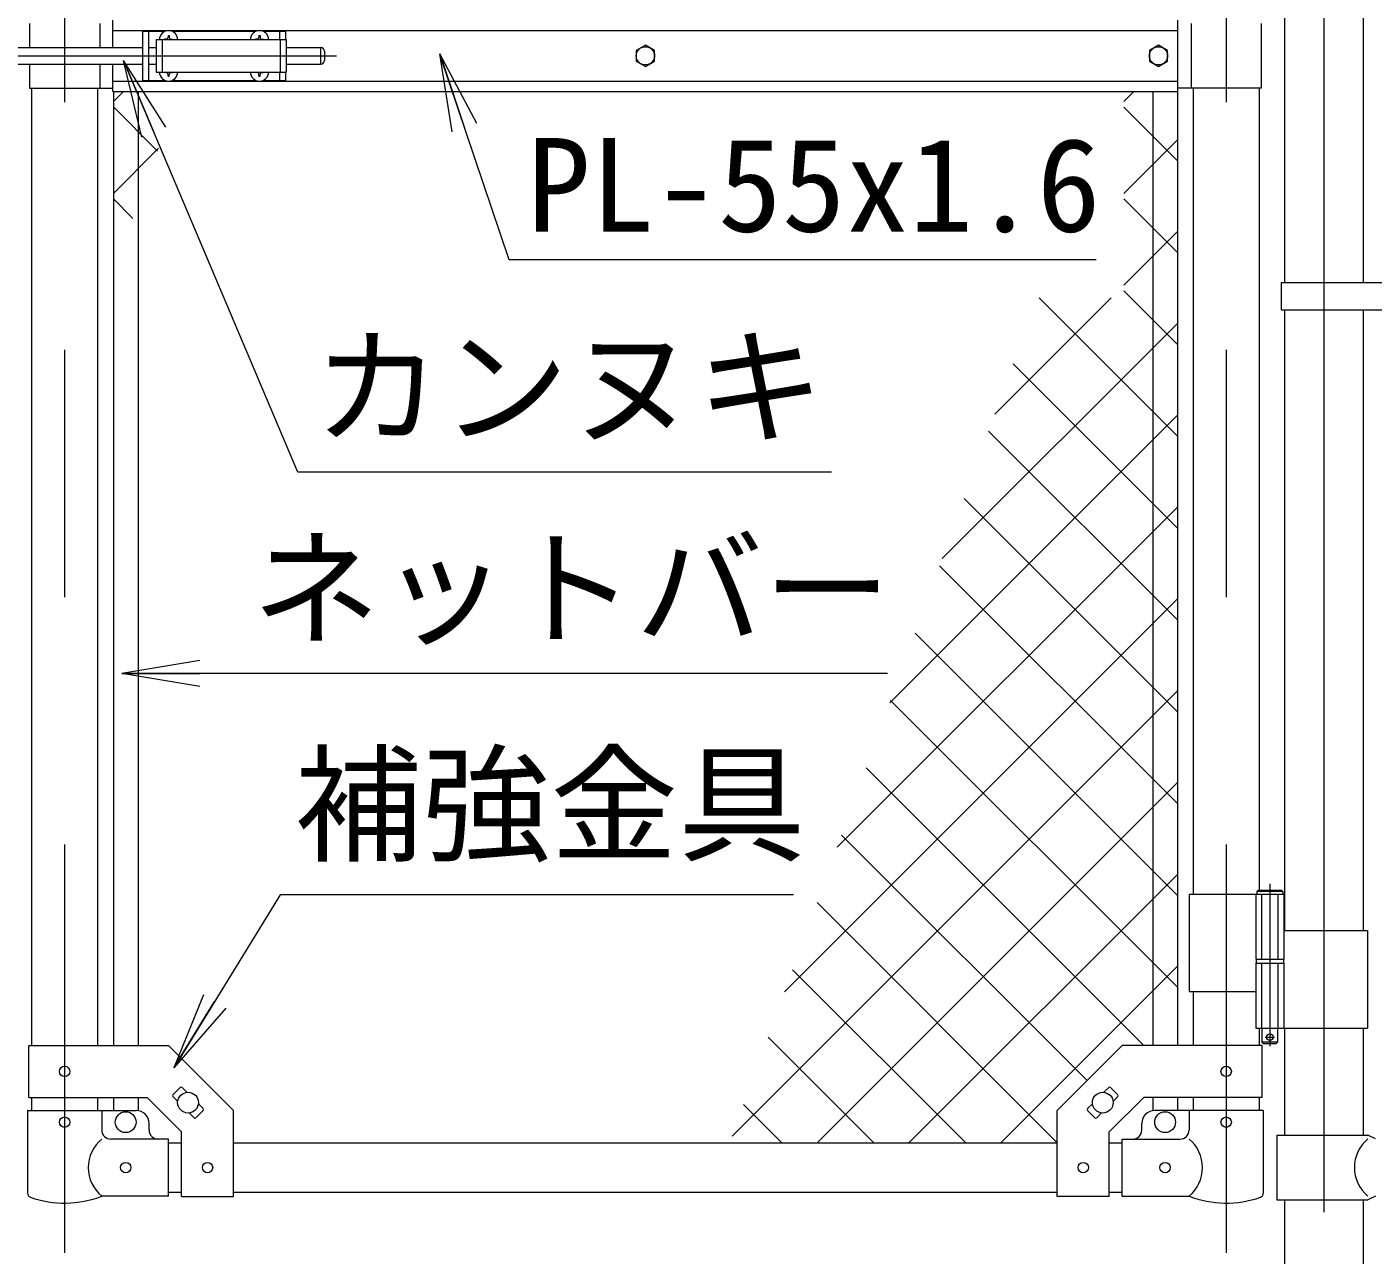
# Model space of a CAD drawing. Units: millimetres, scale not verified. Extents: x -6300 to 6300, y -4455 to 4455.
# Drawn here: x -3339 to -2303, y -639 to 307 of the extents above; entities that cross this region are included whole.
import ezdxf
from ezdxf.enums import TextEntityAlignment as Align

# ---------------------------------------------------------------- set-up
doc = ezdxf.new("R2010")
doc.units = ezdxf.units.MM
doc.header["$LTSCALE"] = 30
doc.linetypes.add('DASHED', pattern=[7.5, 6, -1.5])
doc.linetypes.add('USER1', pattern=[50.8, 31.75, -6.35, 6.35, -6.35])
for name, color, linetype, lineweight in [('0-1_D-BMK', 2, 'USER1', 13), ('0-2_D-STR1', 1, 'Continuous', 18), ('0-3_D-STR3', 3, 'Continuous', 13), ('0-8_0', 7, 'Continuous', 9), ('0-9_D-STR2', 7, 'Continuous', 9), ('0-A_D-STR-TXT', 7, 'Continuous', 9)]:
    doc.layers.add(name, color=color, linetype=linetype, lineweight=lineweight)
doc.styles.add('ＭＳ ゴシック', font='')
doc.styles.get('ＭＳ ゴシック').set_extended_font_data('MS Gothic')

# ---------------------------------------------------------------- blocks, each defined once
blk = doc.blocks.new('_Open')
at = {"layer": '0-8_0'}
blk.add_line((-30, 5), (0, 0), dxfattribs=at)
blk.add_lwpolyline([(-30, -5), (0, 0), (-30, 0)], dxfattribs=at)

msp = doc.modelspace()

# ---------------------------------------------------------------- linework, layer by layer
at = {"layer": '0-1_D-BMK'}
for p, q in [((-2340.76, 3394.82), (-2340.76, -1050.99)), ((-3310.11, 1201.31), (-3310.11, -637.08)), ((-2415.91, 1201.31), (-2415.91, -637.08)), ((-3440.81, 284.58), (-3100.81, 284.58)), ((-2382.35, -353), (-2382.35, -477.89)), ((-2385.98, -470.92), (-2378.73, -470.92))]:
    msp.add_line(p, q, dxfattribs=at)
at = {"layer": '0-2_D-STR1'}
for p, q in [((-2371.01, 779.08), (-2371.01, 110.08)), ((-2310.51, 779.08), (-2310.51, 110.08)), ((-3335.51, 259.58), (-3335.51, -477.37)), ((-3284.71, 259.58), (-3284.71, -477.37)), ((-2441.31, 259.58), (-2441.31, -360.92)), ((-2390.51, 259.58), (-2390.51, -357.92)), ((-2371.01, 89.08), (-2371.01, -388.92)), ((-2310.51, 89.08), (-2310.51, -388.92)), ((-2441.31, -435.92), (-2441.31, -477.37)), ((-2390.51, -463.92), (-2390.51, -477.37)), ((-2371.01, -463.92), (-2371.01, -546.32)), ((-2310.51, -463.92), (-2310.51, -546.32)), ((-3335.51, -517.37), (-3335.51, -527.42)), ((-3284.71, -517.37), (-3284.71, -527.42)), ((-2441.31, -517.37), (-2441.31, -527.42)), ((-2390.51, -517.37), (-2390.51, -527.42)), ((-3230.11, -552.42), (-3220.11, -552.42)), ((-3180.11, -552.42), (-2545.91, -552.42)), ((-2505.91, -552.42), (-2495.91, -552.42)), ((-3230.11, -590.42), (-3220.11, -590.42)), ((-3180.11, -590.42), (-2545.91, -590.42)), ((-2505.91, -590.42), (-2495.91, -590.42)), ((-2371.01, -596.32), (-2371.01, -1040.42)), ((-2310.51, -596.32), (-2310.51, -1040.42))]:
    msp.add_line(p, q, dxfattribs=at)
at = {"layer": '0-3_D-STR3'}
for p, q in [((-3273.01, 291.08), (-3273.01, 312.08)), ((-2453.01, 257.08), (-2453.01, 312.08)), ((-3337.11, 309.58), (-3337.11, 291.08)), ((-3283.11, 309.58), (-3283.11, 291.08)), ((-3273.01, 304.08), (-2453.01, 304.08)), ((-3250.11, 303.58), (-3250.11, 265.58)), ((-3250.11, 303.58), (-3232.71, 303.58)), ((-3245.61, 303.58), (-3245.61, 265.58)), ((-3227.51, 303.58), (-3162.71, 303.58)), ((-3157.51, 303.58), (-3140.11, 303.58)), ((-3144.61, 303.58), (-3144.61, 297.08)), ((-3140.11, 303.58), (-3140.11, 297.08)), ((-2442.91, 309.58), (-2442.91, 259.58)), ((-2388.91, 309.58), (-2388.91, 259.58)), ((-3373.46, 291.08), (-3250.11, 291.08)), ((-3245.61, 291.08), (-3239.61, 291.08)), ((-3239.61, 297.08), (-3239.61, 272.08)), ((-3239.61, 297.08), (-3139.61, 297.08)), ((-3231.96, 297.5), (-3233.26, 297.48)), ((-3233.26, 297.48), (-3233.26, 297.08)), ((-3230.51, 300.23), (-3230.53, 298.93)), ((-3230.51, 300.23), (-3229.72, 300.23)), ((-3229.72, 300.23), (-3229.69, 298.93)), ((-3161.96, 297.5), (-3163.26, 297.48)), ((-3163.26, 297.48), (-3163.26, 297.08)), ((-3160.51, 300.23), (-3160.53, 298.93)), ((-3160.51, 300.23), (-3159.72, 300.23)), ((-3159.72, 300.23), (-3159.69, 298.93)), ((-3158.26, 297.5), (-3156.96, 297.48)), ((-3156.96, 297.48), (-3156.96, 297.08)), ((-3139.61, 297.08), (-3139.61, 272.08)), ((-3139.61, 291.08), (-3113.11, 291.08)), ((-3113.11, 291.08), (-3113.11, 278.08)), ((-3110.11, 288.08), (-3110.11, 281.08)), ((-3373.46, 278.08), (-3250.11, 278.08)), ((-3337.11, 278.08), (-3337.11, 259.58)), ((-3283.11, 278.08), (-3283.11, 259.58)), ((-3273.01, 257.08), (-3273.01, 278.08)), ((-3245.61, 278.08), (-3239.61, 278.08)), ((-3239.61, 272.08), (-3139.61, 272.08)), ((-3233.26, 271.69), (-3233.26, 272.08)), ((-3231.96, 271.66), (-3233.26, 271.69)), ((-3230.51, 268.93), (-3230.53, 270.23)), ((-3229.72, 268.93), (-3229.69, 270.23)), ((-3228.26, 271.66), (-3226.96, 271.69)), ((-3226.96, 271.69), (-3226.96, 272.08)), ((-3163.26, 271.69), (-3163.26, 272.08)), ((-3161.96, 271.66), (-3163.26, 271.69)), ((-3160.51, 268.93), (-3160.53, 270.23)), ((-3159.72, 268.93), (-3159.69, 270.23)), ((-3158.26, 271.66), (-3156.96, 271.69)), ((-3156.96, 271.69), (-3156.96, 272.08)), ((-3144.61, 272.08), (-3144.61, 265.58)), ((-3140.11, 272.08), (-3140.11, 265.58)), ((-3139.61, 278.08), (-3113.11, 278.08)), ((-3337.11, 259.58), (-3273.01, 259.58)), ((-3273.01, 265.08), (-2453.01, 265.08)), ((-3250.11, 265.58), (-3232.71, 265.58)), ((-3230.51, 268.93), (-3229.72, 268.93)), ((-3227.51, 265.58), (-3162.71, 265.58)), ((-3160.51, 268.93), (-3159.72, 268.93)), ((-3157.51, 265.58), (-3140.11, 265.58)), ((-2388.91, 259.58), (-2453.01, 259.58)), ((-3273.01, 257.08), (-2453.01, 257.08)), ((-3272.61, 257.08), (-3272.61, -477.37)), ((-3253.61, 257.08), (-3253.61, -477.37)), ((-2472.41, 257.08), (-2472.41, -477.37)), ((-2453.41, 257.08), (-2453.41, -477.37)), ((-2373.56, 110.08), (-2373.56, 89.08)), ((-2373.56, 110.08), (-2258.76, 110.08)), ((-2373.56, 89.08), (-2258.76, 89.08)), ((-2444.46, -360.92), (-2444.46, -435.92)), ((-2444.46, -360.92), (-2371.55, -360.92)), ((-2393.15, -360.92), (-2393.15, -410.92)), ((-2372.35, -358.92), (-2392.35, -358.92)), ((-2391.35, -357.92), (-2373.35, -357.92)), ((-2372.35, -358.92), (-2373.35, -357.92)), ((-2372.35, -358.92), (-2372.35, -360.92)), ((-2371.55, -360.92), (-2371.55, -410.92)), ((-2371.55, -388.92), (-2307.21, -388.92)), ((-2307.21, -388.92), (-2307.21, -463.92)), ((-2393.15, -410.92), (-2371.55, -410.92)), ((-2393.15, -413.92), (-2371.55, -413.92)), ((-2393.15, -413.92), (-2393.15, -463.92)), ((-2392.85, -410.92), (-2392.85, -413.92)), ((-2392.85, -413.92), (-2371.85, -413.92)), ((-2371.85, -410.92), (-2371.85, -413.92)), ((-2371.55, -413.92), (-2371.55, -463.92)), ((-2444.46, -435.92), (-2393.26, -435.92)), ((-2393.15, -463.92), (-2307.21, -463.92)), ((-2388.35, -463.92), (-2388.35, -474.92)), ((-2387.35, -475.92), (-2388.35, -474.92)), ((-2387.35, -475.92), (-2377.35, -475.92)), ((-2377.35, -475.92), (-2376.35, -474.92)), ((-3337.81, -517.37), (-3337.81, -477.37)), ((-2388.21, -517.37), (-2388.21, -477.37)), ((-3337.81, -517.37), (-3246.68, -517.37)), ((-3272.61, -517.37), (-3272.61, -527.42)), ((-3253.61, -517.37), (-3253.61, -527.42)), ((-3246.68, -517.37), (-3220.11, -543.94)), ((-3226.78, -515.36), (-3221.12, -509.7)), ((-3226.78, -516.77), (-3223.06, -520.49)), ((-3219.71, -509.7), (-3215.99, -513.42)), ((-2506.31, -509.7), (-2510.03, -513.42)), ((-2479.34, -517.37), (-2505.91, -543.94)), ((-2499.24, -515.36), (-2504.9, -509.7)), ((-2499.24, -516.77), (-2502.96, -520.49)), ((-2388.21, -517.37), (-2479.34, -517.37)), ((-2472.41, -517.37), (-2472.41, -527.42)), ((-2453.41, -517.37), (-2453.41, -527.42)), ((-3338.66, -527.42), (-3281.56, -527.42)), ((-3338.66, -527.42), (-3338.66, -591.11)), ((-3281.56, -527.42), (-3281.56, -542.42)), ((-3281.56, -527.42), (-3255.11, -527.42)), ((-3209.1, -533.04), (-3203.44, -527.38)), ((-3207.16, -522.25), (-3203.44, -525.97)), ((-3180.11, -593.62), (-3180.11, -527.37)), ((-2545.91, -593.62), (-2545.91, -527.37)), ((-2518.86, -522.25), (-2522.58, -525.97)), ((-2516.92, -533.04), (-2522.58, -527.38)), ((-2444.46, -527.42), (-2470.91, -527.42)), ((-2387.36, -527.42), (-2444.46, -527.42)), ((-2444.46, -527.42), (-2444.46, -542.42)), ((-2387.36, -527.42), (-2387.36, -591.11)), ((-3245.11, -542.42), (-3245.11, -537.42)), ((-3214.23, -529.32), (-3210.51, -533.04)), ((-2511.79, -529.32), (-2515.51, -533.04)), ((-2480.91, -542.42), (-2480.91, -537.42)), ((-3220.11, -593.62), (-3220.11, -543.94)), ((-2505.91, -593.62), (-2505.91, -543.94)), ((-2376.86, -546.32), (-2306.96, -546.32)), ((-2376.86, -546.32), (-2376.86, -596.32)), ((-2300.96, -549.32), (-2306.96, -546.32)), ((-3230.11, -549.42), (-3274.56, -549.42)), ((-3230.11, -593.42), (-3230.11, -549.42)), ((-2495.91, -549.42), (-2451.46, -549.42)), ((-2495.91, -593.42), (-2495.91, -549.42)), ((-3230.11, -593.42), (-3281.56, -593.42)), ((-3220.11, -593.62), (-3180.11, -593.62)), ((-2505.91, -593.62), (-2545.91, -593.62)), ((-2495.91, -593.42), (-2444.46, -593.42)), ((-2376.86, -596.32), (-2306.96, -596.32)), ((-2300.96, -593.32), (-2306.96, -596.32))]:
    msp.add_line(p, q, dxfattribs=at)
at = {"layer": '0-3_D-STR3', "linetype": 'DASHED'}
for p, q in [((-3235.11, 297.08), (-3235.11, 272.08)), ((-3144.11, 297.08), (-3144.11, 272.08)), ((-2388.65, -360.92), (-2388.65, -410.92)), ((-2376.05, -360.92), (-2376.05, -410.92)), ((-2388.65, -413.92), (-2388.65, -463.92)), ((-2376.05, -413.92), (-2376.05, -463.92))]:
    msp.add_line(p, q, dxfattribs=at)
at = {"layer": '0-3_D-STR3'}
for points in [[(-3228.26, 297.5), (-3226.96, 297.48), (-3226.96, 297.08)], [(-2391.35, -357.92), (-2392.35, -358.92), (-2392.35, -360.92)], [(-2376.35, -463.92), (-2376.35, -474.92), (-2388.35, -474.92)], [(-3337.81, -477.37), (-3230.11, -477.37), (-3180.11, -527.37)], [(-2388.21, -477.37), (-2495.91, -477.37), (-2545.91, -527.37)]]:
    msp.add_lwpolyline(points, dxfattribs=at)
for points in [[(-2863.01, 292.68), (-2870.03, 288.63), (-2870.03, 280.53), (-2863.01, 276.48), (-2856, 280.53), (-2856, 288.63)], [(-2468.01, 292.68), (-2475.03, 288.63), (-2475.03, 280.53), (-2468.01, 276.48), (-2461, 280.53), (-2461, 288.63)]]:
    msp.add_lwpolyline(points, close=True, dxfattribs=at)
for centre, radius in [((-2863.01, 284.58), 7.03), ((-2468.01, 284.58), 7.03), ((-2382.35, -470.92), 2.5), ((-3310.11, -497.37), 4), ((-2415.91, -497.37), 4), ((-3215.11, -521.37), 8), ((-2510.91, -521.37), 8), ((-3263.11, -536.42), 8), ((-2462.91, -536.42), 8), ((-3310.11, -536.42), 4), ((-2415.91, -536.42), 4), ((-3263.11, -571.42), 4), ((-3200.11, -571.37), 4), ((-2525.91, -571.37), 4), ((-2462.91, -571.42), 4)]:
    msp.add_circle(centre, radius, dxfattribs=at)
for centre, radius, start, end in [((-3230.11, 297.08), 7, 0, 180), ((-3160.11, 297.08), 7, 0, 180), ((-3232.02, 298.99), 1.49, 270, 0), ((-3228.21, 298.99), 1.49, 180, 270), ((-3162.02, 298.99), 1.49, 270, 0), ((-3158.21, 298.99), 1.49, 180, 270), ((-3113.11, 288.08), 3, 0, 90), ((-3113.11, 281.08), 3, 270, 0), ((-3230.11, 272.08), 7, 180, 0), ((-3232.02, 270.18), 1.49, 0, 90), ((-3228.21, 270.18), 1.49, 90, 180), ((-3160.11, 272.08), 7, 180, 0), ((-3162.02, 270.18), 1.49, 0, 90), ((-3158.21, 270.18), 1.49, 90, 180), ((-3226.07, -516.07), 1, 135, 225), ((-3220.41, -510.41), 1, 45, 135), ((-2505.61, -510.41), 1, 45, 135), ((-2499.95, -516.07), 1, 315, 45), ((-3255.11, -537.42), 10, 0, 90), ((-3204.15, -526.67), 1, 315, 45), ((-2521.87, -526.67), 1, 135, 225), ((-2470.91, -537.42), 10, 90, 180), ((-3209.81, -532.33), 1, 225, 315), ((-2516.21, -532.33), 1, 225, 315), ((-3274.56, -542.42), 7, 180, 270), ((-3238.11, -542.42), 7, 180, 270), ((-2487.91, -542.42), 7, 270, 0), ((-2451.46, -542.42), 7, 270, 0), ((-3263.36, -571.42), 28.55, 129.59418, 230.40582), ((-2462.66, -571.42), 28.55, 309.59418, 50.40582), ((-2288.37, -571.32), 28.8, 130.19176, 229.80824), ((-3335.36, -591.11), 3.3, 180, 250.77949), ((-3310.11, -518.69), 80, 250.77949, 290.9084), ((-2415.91, -518.69), 80, 249.0916, 289.22051), ((-2390.66, -591.11), 3.3, 289.22051, 0)]:
    msp.add_arc(centre, radius, start, end, dxfattribs=at)
at = {"layer": '0-9_D-STR2'}
for p, q in [((-3272.61, 249.34), (-3264.87, 257.08)), ((-2494.75, 249.39), (-2487.06, 257.08)), ((-3238.61, 211.18), (-3272.61, 245.18)), ((-2453.41, 203.79), (-2494.75, 245.13)), ((-2494.75, 178.68), (-2453.41, 220.02)), ((-3272.61, 178.63), (-3237.78, 213.46)), ((-3257.51, 159.37), (-3272.61, 174.46)), ((-2453.41, 133.08), (-2494.75, 174.42)), ((-2494.75, 107.97), (-2453.41, 149.31)), ((-2453.41, 62.37), (-2494.75, 103.71)), ((-2594.02, 8.69), (-2504.55, 98.16)), ((-2453.41, -8.34), (-2559.91, 98.16)), ((-2634.48, -102.47), (-2453.41, 78.6)), ((-2453.41, -79.05), (-2579.92, 47.46)), ((-2674.93, -213.64), (-2453.41, 7.88)), ((-2453.41, -149.76), (-2598.78, -4.39)), ((-2453.41, -220.47), (-2617.65, -56.23)), ((-2715.39, -324.8), (-2453.41, -62.83)), ((-2453.41, -291.18), (-2636.52, -108.08)), ((-2755.84, -435.97), (-2453.41, -133.54)), ((-2453.41, -361.89), (-2655.38, -159.92)), ((-2796.29, -547.13), (-2453.41, -204.25)), ((-2453.41, -432.6), (-2674.25, -211.76)), ((-2479.36, -477.37), (-2693.12, -263.61)), ((-2730.87, -552.42), (-2453.41, -274.96)), ((-2522.99, -504.45), (-2711.98, -315.45)), ((-2660.16, -552.42), (-2453.41, -345.67)), ((-2545.91, -552.24), (-2730.85, -367.3)), ((-2616.44, -552.42), (-2749.72, -419.14)), ((-2589.45, -552.42), (-2453.41, -416.38)), ((-2687.15, -552.42), (-2768.58, -470.98)), ((-2757.86, -552.42), (-2787.45, -522.83))]:
    msp.add_line(p, q, dxfattribs=at)
at = {"layer": '0-A_D-STR-TXT'}
msp.add_line((-2676.73, -191.1), (-3263.98, -191.1), dxfattribs=at)
for points in [[(-2516.04, 127.4), (-2967.96, 127.4), (-3020.76, 284.13)], [(-2719.72, -36.1), (-3130.67, -36.1), (-3264.04, 279.19)], [(-2748.98, -361.44), (-3144.08, -361.44), (-3225.05, -492.92)]]:
    msp.add_lwpolyline(points, dxfattribs=at)

# ---------------------------------------------------------------- block references
at = {"layer": '0-A_D-STR-TXT', "xscale": 2, "yscale": 2}
for p, rotation in [((-3264.82, 281.04), 112.92801), ((-3021.4, 286.03), 108.61743), ((-3265.98, -191.1), 180), ((-3226.1, -494.62), 238.37189)]:
    msp.add_blockref('_Open', p, dxfattribs=dict(at, rotation=rotation))

# ---------------------------------------------------------------- texts
at = {"layer": '0-A_D-STR-TXT', "style": 'ＭＳ ゴシック'}
for s, p in [('PL-55x1.6', (-2954.29, 127.52)), ('カンヌキ', (-3118.86, -27.99)), ('ネットバー', (-3165.9, -183.17)), ('補強金具', (-3133.12, -349.51))]:
    msp.add_text(s, height=72.14, dxfattribs=at).set_placement(p, align=Align.BOTTOM_LEFT)

doc.saveas('drawing.dxf')
